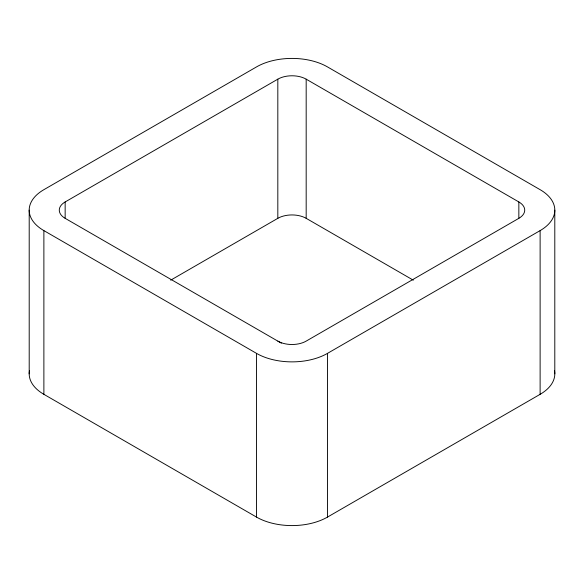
<?xml version="1.0" encoding="UTF-8"?>
<svg xmlns="http://www.w3.org/2000/svg" width="584" height="584" viewBox="0 0 584 584"><rect width="100%" height="100%" fill="white"/><g stroke="black" fill="none" stroke-linecap="round" stroke-linejoin="round"><path stroke-width="0.88" d="M281.364 343.158L65.153 218.328L65.153 201.954L277.823 79.168A20.053 11.578 0 0 1 306.177 79.168L518.847 201.954A20.053 11.578 0 0 1 518.847 218.328L306.177 341.114A20.053 11.578 0 0 1 277.823 341.114M170.696 280.174L277.823 218.328A20.053 11.578 0 0 1 306.177 218.328L413.304 280.174M43.88 230.607L256.551 353.393A50.129 28.937 0 0 0 327.449 353.393L540.12 230.607A50.129 28.937 0 0 0 540.12 189.676L327.449 66.89A50.129 28.937 0 0 0 256.551 66.89L43.88 189.676A50.129 28.937 0 0 0 43.88 230.607L43.88 394.324L256.551 517.11A50.129 28.937 0 0 0 327.449 517.11L540.12 394.324A50.129 28.937 0 0 0 554.486 370.621M554.8 210.145L554.8 373.855M540.12 230.607L540.12 394.324M518.847 201.954L518.847 218.328M327.449 353.393L327.449 517.11M306.177 79.168L306.177 218.328M277.823 79.168L277.823 218.328M256.551 353.393L256.551 517.11M29.2 210.145L29.2 373.855M43.88 394.324A50.129 28.937 0 0 1 29.514 370.621M65.153 218.328A20.053 11.578 0 0 1 65.153 201.954"/></g></svg>
